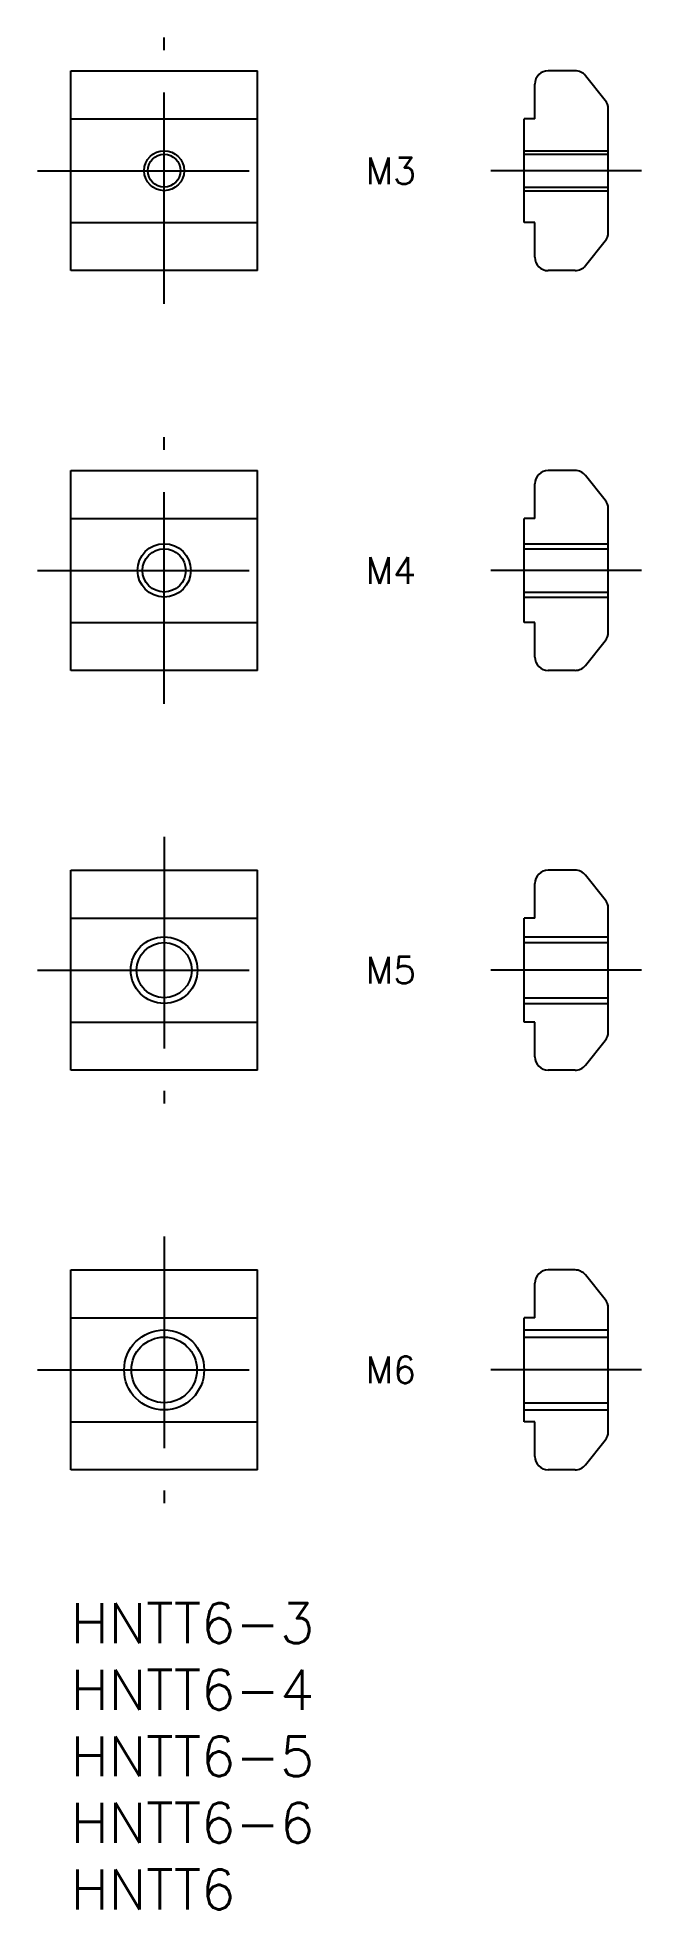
# Model space of a CAD drawing. Extents: x -3 to 43, y -23 to 117.
import ezdxf
from ezdxf.enums import TextEntityAlignment as Align

# ---------------------------------------------------------------- set-up
doc = ezdxf.new("R2010")
doc.units = 0
doc.header["$LTSCALE"] = 0.5
doc.linetypes.add('CENTER', pattern=[50.8, 31.75, -6.35, 6.35, -6.35])
doc.linetypes.add('DASHED', pattern=[19.05, 12.7, -6.35])
for name, color, linetype in [('MSM_CENTER', 1, 'CENTER'), ('MSM_CONTINUOUS', 7, 'CONTINUOUS'), ('MSM_DASHED', 4, 'DASHED'), ('MSM_NARROW', 5, 'CONTINUOUS'), ('MSM_PART_NUMBER', 7, 'CONTINUOUS')]:
    doc.layers.add(name, color=color, linetype=linetype)
doc.styles.get("Standard").update_dxf_attribs({"font": 'txt.shx', "height": 3, "bigfont": 'bigfont.shx'})

# ---------------------------------------------------------------- blocks, each defined once
blk = doc.blocks.new('*U3')
at = {"layer": 'MSM_PART_NUMBER'}
blk.add_text('HNTT6-3', height=3, dxfattribs=at).set_placement((0, -3))
blk = doc.blocks.new('*U4')
at = {"layer": 'MSM_PART_NUMBER'}
blk.add_text('HNTT6-4', height=3, dxfattribs=at).set_placement((0, -8))
blk = doc.blocks.new('*U5')
at = {"layer": 'MSM_PART_NUMBER'}
blk.add_text('HNTT6-5', height=3, dxfattribs=at).set_placement((0, -13))
blk = doc.blocks.new('*U6')
at = {"layer": 'MSM_PART_NUMBER'}
blk.add_text('HNTT6-6', height=3, dxfattribs=at).set_placement((0, -18))
blk = doc.blocks.new('*U7')
at = {"layer": 'MSM_PART_NUMBER'}
blk.add_text('HNTT6', height=3, dxfattribs=at).set_placement((0, -23))

msp = doc.modelspace()

# ---------------------------------------------------------------- linework, layer by layer
at = {"layer": 'MSM_CENTER'}
for p, q in [((7, 97.5), (7, 117.5)), ((-2.5, 107.5), (16.5, 107.5)), ((42.8, 107.5), (31.5, 107.5)), ((7, 67.5), (7, 87.5)), ((-2.5, 77.5), (16.5, 77.5)), ((42.8, 77.5), (31.5, 77.5)), ((7, 57.499999), (7, 37.5)), ((-2.5, 47.5), (16.5, 47.5)), ((42.8, 47.5), (31.5, 47.5)), ((7, 27.499999), (7, 7.5)), ((-2.5, 17.5), (16.5, 17.5)), ((42.8, 17.5), (31.5, 17.5))]:
    msp.add_line(p, q, dxfattribs=at)
at = {"layer": 'MSM_CONTINUOUS'}
for p, q in [((0, 115), (14, 115)), ((0, 100), (0, 114.999999)), ((14, 100), (14, 114.999999)), ((34.8, 111.4), (34.8, 114)), ((37.819375, 115), (35.8, 115)), ((40.080871, 112.773911), (38.600245, 114.624694)), ((0, 111.4), (14, 111.4)), ((34, 103.6), (34, 111.4)), ((34.8, 111.4), (34, 111.4)), ((40.3, 102.850782), (40.3, 112.149217)), ((0, 103.6), (14, 103.6)), ((34.8, 103.6), (34, 103.6)), ((34.8, 101), (34.8, 103.6)), ((38.600243, 100.375307), (40.080869, 102.226087)), ((14, 100), (0, 100)), ((37.819377, 100), (35.8, 100)), ((0, 85), (14, 85)), ((0, 70), (0, 84.999999)), ((14, 70), (14, 84.999999)), ((37.819375, 85), (35.8, 85)), ((40.080871, 82.773911), (38.600245, 84.624694)), ((34.8, 81.4), (34.8, 84)), ((40.3, 72.850782), (40.3, 82.149217)), ((0, 81.4), (14, 81.4)), ((34, 73.6), (34, 81.4)), ((34.8, 81.4), (34, 81.4)), ((0, 73.6), (14, 73.6)), ((34.8, 73.6), (34, 73.6)), ((34.8, 71), (34.8, 73.6)), ((38.600243, 70.375307), (40.080869, 72.226087)), ((14, 70), (0, 70)), ((37.819377, 70), (35.8, 70)), ((0, 55), (14, 55)), ((0, 40), (0, 54.999999)), ((14, 40), (14, 54.999999)), ((37.819375, 55), (35.8, 55)), ((34.8, 51.4), (34.8, 54)), ((40.080871, 52.773911), (38.600245, 54.624694)), ((40.3, 42.850782), (40.3, 52.149217)), ((0, 51.4), (14, 51.4)), ((34, 43.6), (34, 51.4)), ((34.8, 51.4), (34, 51.4)), ((0, 43.6), (14, 43.6)), ((34.8, 43.6), (34, 43.6)), ((34.8, 41), (34.8, 43.6)), ((38.600243, 40.375307), (40.080869, 42.226087)), ((14, 40), (0, 40)), ((37.819377, 40), (35.8, 40)), ((0, 25), (14, 25)), ((0, 10), (0, 24.999999)), ((14, 10), (14, 24.999999)), ((34.8, 21.4), (34.8, 24)), ((37.819375, 25), (35.8, 25)), ((40.080871, 22.773911), (38.600245, 24.624694)), ((0, 21.4), (14, 21.4)), ((34, 13.6), (34, 21.4)), ((34.8, 21.4), (34, 21.4)), ((40.3, 12.850782), (40.3, 22.149217)), ((0, 13.6), (14, 13.6)), ((34.8, 13.6), (34, 13.6)), ((34.8, 11), (34.8, 13.6)), ((38.600243, 10.375307), (40.080869, 12.226087)), ((14, 10), (0, 10)), ((37.819377, 10), (35.8, 10))]:
    msp.add_line(p, q, dxfattribs=at)
for centre, radius in [((7, 107.5), 1.2295), ((7, 77.5), 1.621), ((7, 47.5), 2.067), ((7, 17.5), 2.4585)]:
    msp.add_circle(centre, radius, dxfattribs=at)
for centre, start, end in [((35.8, 114), 90, 180.000003), ((37.819375, 114), 38.65978, 90), ((39.3, 112.149217), 0, 38.65978), ((39.3, 102.850782), 321.34019, 0), ((35.8, 101), 180.000003, 270.00001), ((37.819377, 101), 270.00001, 321.3402), ((35.8, 84), 90, 180.000003), ((37.819375, 84), 38.65978, 90), ((39.3, 82.149217), 0, 38.65978), ((39.3, 72.850782), 321.34019, 0), ((35.8, 71), 180.000003, 270.00001), ((37.819377, 71), 270.00001, 321.3402), ((35.8, 54), 90, 180.000003), ((37.819375, 54), 38.65978, 90), ((39.3, 52.149217), 0, 38.65978), ((39.3, 42.850782), 321.34019, 0), ((35.8, 41), 180.000003, 270.00001), ((37.819377, 41), 270.00001, 321.3402), ((35.8, 24), 90, 180.000003), ((37.819375, 24), 38.65978, 90), ((39.3, 22.149217), 0, 38.65978), ((39.3, 12.850782), 321.34019, 0), ((35.8, 11), 180.000003, 270.00001), ((37.819377, 11), 270.00001, 321.3402)]:
    msp.add_arc(centre, 1, start, end, dxfattribs=at)
at = {"layer": 'MSM_DASHED'}
for p, q in [((34, 109), (40.3, 109)), ((34, 108.7295), (40.3, 108.7295)), ((34, 106.2705), (40.3, 106.2705)), ((34, 106), (40.3, 106)), ((34, 79.5), (40.3, 79.5)), ((34, 79.121), (40.3, 79.121)), ((34, 75.879), (40.3, 75.879)), ((34, 75.5), (40.3, 75.5)), ((34, 50), (40.3, 50)), ((34, 49.567), (40.3, 49.567)), ((34, 45.433), (40.3, 45.433)), ((34, 45), (40.3, 45)), ((34, 20.5), (40.3, 20.5)), ((34, 19.9585), (40.3, 19.9585)), ((34, 15.0415), (40.3, 15.0415)), ((34, 14.5), (40.3, 14.5))]:
    msp.add_line(p, q, dxfattribs=at)
at = {"layer": 'MSM_NARROW'}
for centre, radius in [((7, 107.5), 1.5), ((7, 77.5), 2), ((7, 47.5), 2.5), ((7, 17.5), 3)]:
    msp.add_circle(centre, radius, dxfattribs=at)

# ---------------------------------------------------------------- block references
at = {"layer": 'MSM_CONTINUOUS'}
for name in ['*U3', '*U4', '*U5', '*U6', '*U7']:
    msp.add_blockref(name, (0, 0), dxfattribs=at)

# ---------------------------------------------------------------- texts
for s, p in [('M3', (24, 107.5)), ('M4', (24, 77.5)), ('M5', (24, 47.5)), ('M6', (24, 17.5))]:
    msp.add_text(s, height=2, dxfattribs=at).set_placement(p, align=Align.MIDDLE)

doc.saveas('drawing.dxf')
